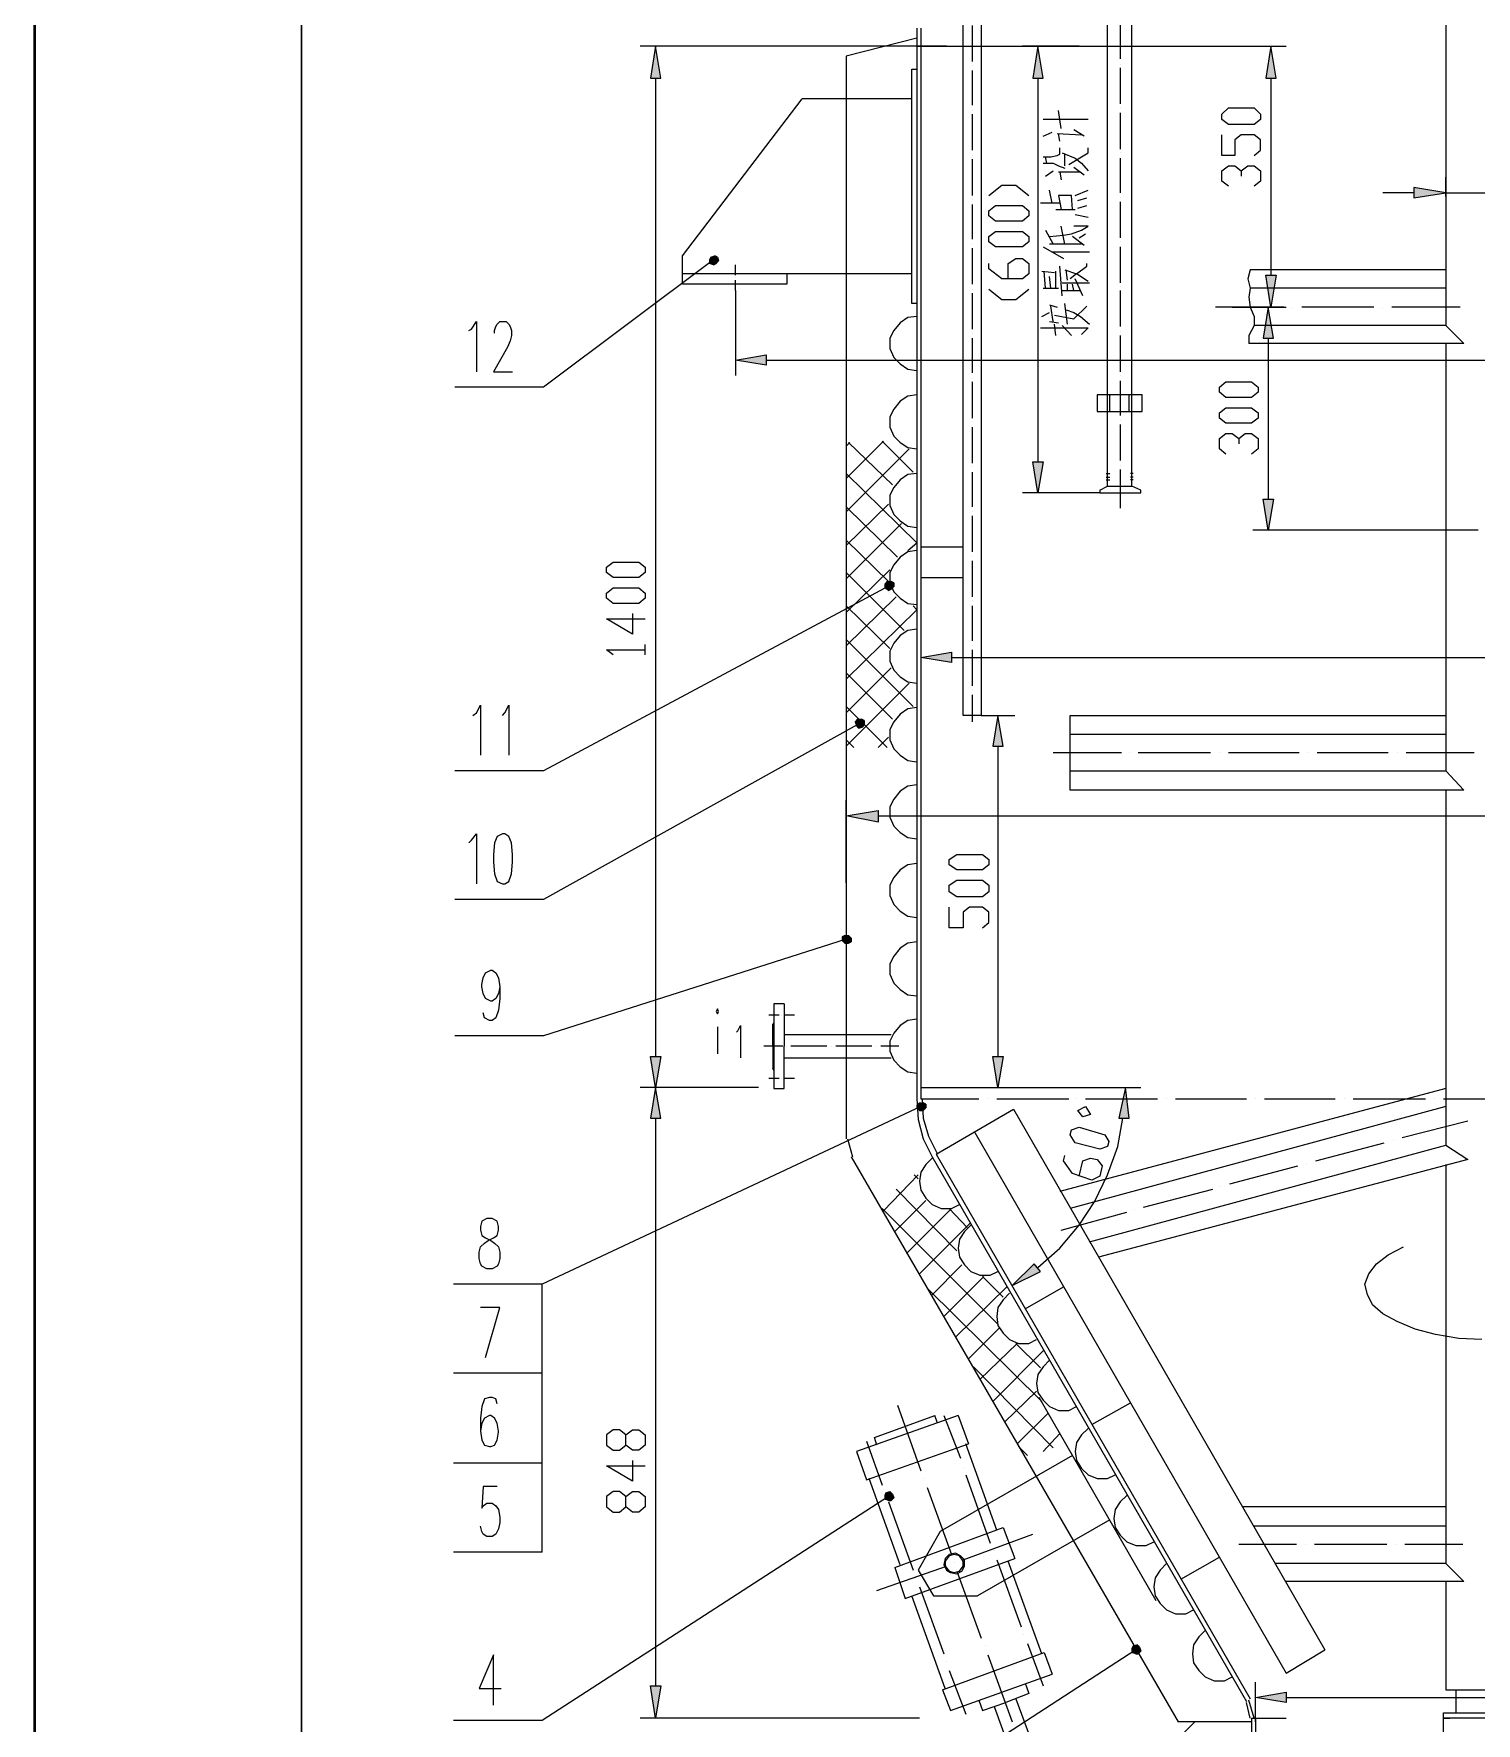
# Model space of a CAD drawing. Header units: inches. Extents: x -244 to 17, y 0 to 370.
# Drawn here: x -243.9 to -172.7, y 220.7 to 304.1 of the extents above; entities that cross this region are included whole.
import ezdxf

# ---------------------------------------------------------------- set-up
doc = ezdxf.new("R2010")
doc.units = ezdxf.units.IN
doc.header["$MEASUREMENT"] = 0
doc.layers.add('图层 1', color=7, linetype='Continuous')

# ---------------------------------------------------------------- blocks, each defined once
blk = doc.blocks.new('block 2')
at = {"layer": '图层 1', "true_color": 0xffffff}
h = blk.add_hatch(color=7, dxfattribs=at)
h.dxf.hatch_style = 2
h.paths.add_polyline_path([(242.697, 234.125), (242.697, 233.617), (241.11, 233.871)])
h = blk.add_hatch(color=7, dxfattribs=at)
h.dxf.hatch_style = 2
h.paths.add_polyline_path([(270.701, 234.125), (270.701, 233.617), (272.225, 233.871)])
h = blk.add_hatch(color=7, dxfattribs=at)
h.dxf.hatch_style = 2
h.paths.add_polyline_path([(273.749, 234.125), (273.749, 233.617), (272.225, 233.871)])
h = blk.add_hatch(color=7, dxfattribs=at)
h.dxf.hatch_style = 2
h.paths.add_polyline_path([(322.009, 234.125), (322.009, 233.617), (323.596, 233.871)])
h = blk.add_hatch(color=7, dxfattribs=at)
h.dxf.hatch_style = 2
h.paths.add_polyline_path([(313.055, 231.013), (312.801, 231.013), (312.865, 230.886)])
h.paths.add_polyline_path([(312.865, 231.204), (313.055, 231.013), (312.801, 231.013)])
h.paths.add_polyline_path([(313.055, 231.204), (312.865, 231.204), (313.055, 231.013)])
h = blk.add_hatch(color=7, dxfattribs=at)
h.dxf.hatch_style = 2
h.paths.add_polyline_path([(312.992, 230.759), (313.055, 231.013), (313.182, 230.823)])
h.paths.add_polyline_path([(312.865, 230.886), (312.992, 230.759), (313.055, 231.013)])
h = blk.add_hatch(color=7, dxfattribs=at)
h.dxf.hatch_style = 2
h.paths.add_polyline_path([(313.055, 231.013), (313.182, 231.14), (313.055, 231.204)])
h.paths.add_polyline_path([(313.246, 230.95), (313.055, 231.013), (313.182, 231.14)])
h.paths.add_polyline_path([(313.182, 230.823), (313.246, 230.95), (313.055, 231.013)])
h = blk.add_hatch(color=7, dxfattribs=at)
h.dxf.hatch_style = 2
h.paths.add_polyline_path([(308.356, 228.41), (307.848, 228.41), (308.102, 229.934)])
h = blk.add_hatch(color=7, dxfattribs=at)
h.dxf.hatch_style = 2
h.paths.add_polyline_path([(279.527, 224.473), (279.337, 224.536), (279.337, 224.346)])
h.paths.add_polyline_path([(279.464, 224.663), (279.527, 224.473), (279.337, 224.536)])
h.paths.add_polyline_path([(279.654, 224.663), (279.464, 224.663), (279.527, 224.473)])
h = blk.add_hatch(color=7, dxfattribs=at)
h.dxf.hatch_style = 2
h.paths.add_polyline_path([(279.4, 224.219), (279.527, 224.473), (279.591, 224.219)])
h.paths.add_polyline_path([(279.337, 224.346), (279.4, 224.219), (279.527, 224.473)])
h = blk.add_hatch(color=7, dxfattribs=at)
h.dxf.hatch_style = 2
h.paths.add_polyline_path([(279.527, 224.473), (279.718, 224.536), (279.654, 224.663)])
h.paths.add_polyline_path([(279.718, 224.346), (279.527, 224.473), (279.718, 224.536)])
h.paths.add_polyline_path([(279.591, 224.219), (279.718, 224.346), (279.527, 224.473)])
h = blk.add_hatch(color=7, dxfattribs=at)
h.dxf.hatch_style = 2
h.paths.add_polyline_path([(285.877, 222.885), (285.306, 222.885), (285.623, 224.473)])
h = blk.add_hatch(color=7, dxfattribs=at)
h.dxf.hatch_style = 2
h.paths.add_polyline_path([(290.195, 223.774), (289.941, 223.838), (290.005, 223.647)])
h.paths.add_polyline_path([(290.068, 223.965), (290.195, 223.774), (289.941, 223.838)])
h.paths.add_polyline_path([(290.259, 224.028), (290.068, 223.965), (290.195, 223.774)])
h = blk.add_hatch(color=7, dxfattribs=at)
h.dxf.hatch_style = 2
h.paths.add_polyline_path([(290.132, 223.584), (290.195, 223.774), (290.322, 223.584)])
h.paths.add_polyline_path([(290.005, 223.647), (290.132, 223.584), (290.195, 223.774)])
h = blk.add_hatch(color=7, dxfattribs=at)
h.dxf.hatch_style = 2
h.paths.add_polyline_path([(290.195, 223.774), (290.386, 223.901), (290.259, 224.028)])
h.paths.add_polyline_path([(290.386, 223.711), (290.195, 223.774), (290.386, 223.901)])
h.paths.add_polyline_path([(290.322, 223.584), (290.386, 223.711), (290.195, 223.774)])
h = blk.add_hatch(color=7, dxfattribs=at)
h.dxf.hatch_style = 2
h.paths.add_polyline_path([(252.032, 222.377), (251.841, 222.377), (251.841, 222.25)])
h.paths.add_polyline_path([(251.905, 222.568), (252.032, 222.377), (251.841, 222.377)])
h.paths.add_polyline_path([(252.095, 222.568), (251.905, 222.568), (252.032, 222.377)])
h = blk.add_hatch(color=7, dxfattribs=at)
h.dxf.hatch_style = 2
h.paths.add_polyline_path([(252.032, 222.377), (252.222, 222.504), (252.095, 222.568)])
h.paths.add_polyline_path([(252.286, 222.314), (252.032, 222.377), (252.222, 222.504)])
h.paths.add_polyline_path([(252.159, 222.187), (252.286, 222.314), (252.032, 222.377)])
h = blk.add_hatch(color=7, dxfattribs=at)
h.dxf.hatch_style = 2
h.paths.add_polyline_path([(296.99, 222.314), (296.736, 222.377), (296.799, 222.25)])
h.paths.add_polyline_path([(296.863, 222.568), (296.99, 222.314), (296.736, 222.377)])
h.paths.add_polyline_path([(297.053, 222.568), (296.863, 222.568), (296.99, 222.314)])
h = blk.add_hatch(color=7, dxfattribs=at)
h.dxf.hatch_style = 2
h.paths.add_polyline_path([(296.99, 222.314), (297.18, 222.441), (297.053, 222.568)])
h.paths.add_polyline_path([(297.18, 222.25), (296.99, 222.314), (297.18, 222.441)])
h.paths.add_polyline_path([(297.117, 222.123), (297.18, 222.25), (296.99, 222.314)])
h = blk.add_hatch(color=7, dxfattribs=at)
h.dxf.hatch_style = 2
h.paths.add_polyline_path([(251.968, 222.123), (252.032, 222.377), (252.159, 222.187)])
h.paths.add_polyline_path([(251.841, 222.25), (251.968, 222.123), (252.032, 222.377)])
h = blk.add_hatch(color=7, dxfattribs=at)
h.dxf.hatch_style = 2
h.paths.add_polyline_path([(296.926, 222.123), (296.99, 222.314), (297.117, 222.123)])
h.paths.add_polyline_path([(296.799, 222.25), (296.926, 222.123), (296.99, 222.314)])
h = blk.add_hatch(color=7, dxfattribs=at)
h.dxf.hatch_style = 2
h.paths.add_polyline_path([(271.272, 220.79), (271.082, 220.853), (271.082, 220.663)])
h.paths.add_polyline_path([(271.209, 220.98), (271.272, 220.79), (271.082, 220.853)])
h.paths.add_polyline_path([(271.336, 220.98), (271.209, 220.98), (271.272, 220.79)])
h = blk.add_hatch(color=7, dxfattribs=at)
h.dxf.hatch_style = 2
h.paths.add_polyline_path([(271.272, 220.79), (271.463, 220.853), (271.336, 220.98)])
h.paths.add_polyline_path([(271.463, 220.663), (271.272, 220.79), (271.463, 220.853)])
h.paths.add_polyline_path([(271.399, 220.536), (271.463, 220.663), (271.272, 220.79)])
h = blk.add_hatch(color=7, dxfattribs=at)
h.dxf.hatch_style = 2
h.paths.add_polyline_path([(271.209, 220.536), (271.272, 220.79), (271.399, 220.536)])
h.paths.add_polyline_path([(271.082, 220.663), (271.209, 220.536), (271.272, 220.79)])
h = blk.add_hatch(color=7, dxfattribs=at)
h.dxf.hatch_style = 2
h.paths.add_polyline_path([(293.688, 219.266), (293.18, 219.266), (293.434, 220.79)])
h = blk.add_hatch(color=7, dxfattribs=at)
h.dxf.hatch_style = 2
h.paths.add_polyline_path([(273.749, 217.234), (273.749, 216.726), (272.225, 216.98)])
h = blk.add_hatch(color=7, dxfattribs=at)
h.dxf.hatch_style = 2
h.paths.add_polyline_path([(289.052, 217.234), (289.052, 216.726), (290.576, 216.98)])
h = blk.add_hatch(color=7, dxfattribs=at)
h.dxf.hatch_style = 2
h.paths.add_polyline_path([(263.144, 214.884), (263.525, 215.202), (262.446, 216.281)])
h = blk.add_hatch(color=7, dxfattribs=at)
h.dxf.hatch_style = 2
h.paths.add_polyline_path([(303.086, 215.265), (303.086, 214.757), (301.562, 215.011)])
h = blk.add_hatch(color=7, dxfattribs=at)
h.dxf.hatch_style = 2
h.paths.add_polyline_path([(322.009, 215.265), (322.009, 214.757), (323.596, 215.011)])
h = blk.add_hatch(color=7, dxfattribs=at)
h.dxf.hatch_style = 2
h.paths.add_polyline_path([(270.701, 211.011), (270.701, 210.503), (272.225, 210.693)])
h = blk.add_hatch(color=7, dxfattribs=at)
h.dxf.hatch_style = 2
h.paths.add_polyline_path([(244.475, 210.185), (244.285, 210.185), (244.285, 210.058)])
h.paths.add_polyline_path([(244.348, 210.376), (244.475, 210.185), (244.285, 210.185)])
h.paths.add_polyline_path([(244.539, 210.376), (244.348, 210.376), (244.475, 210.185)])
h = blk.add_hatch(color=7, dxfattribs=at)
h.dxf.hatch_style = 2
h.paths.add_polyline_path([(244.412, 209.931), (244.475, 210.185), (244.602, 209.995)])
h.paths.add_polyline_path([(244.285, 210.058), (244.412, 209.931), (244.475, 210.185)])
h = blk.add_hatch(color=7, dxfattribs=at)
h.dxf.hatch_style = 2
h.paths.add_polyline_path([(244.475, 210.185), (244.666, 210.312), (244.539, 210.376)])
h.paths.add_polyline_path([(244.729, 210.122), (244.475, 210.185), (244.666, 210.312)])
h.paths.add_polyline_path([(244.602, 209.995), (244.729, 210.122), (244.475, 210.185)])
h = blk.add_hatch(color=7, dxfattribs=at)
h.dxf.hatch_style = 2
h.paths.add_polyline_path([(242.38, 202.756), (241.872, 202.756), (242.126, 204.28)])
h = blk.add_hatch(color=7, dxfattribs=at)
h.dxf.hatch_style = 2
h.paths.add_polyline_path([(301.244, 203.899), (301.244, 203.391), (299.72, 203.645)])
h = blk.add_hatch(color=7, dxfattribs=at)
h.dxf.hatch_style = 2
h.paths.add_polyline_path([(309.182, 203.899), (309.182, 203.391), (310.706, 203.645)])
h = blk.add_hatch(color=7, dxfattribs=at)
h.dxf.hatch_style = 2
h.paths.add_polyline_path([(312.293, 203.772), (312.293, 203.264), (310.706, 203.518)])
h = blk.add_hatch(color=7, dxfattribs=at)
h.dxf.hatch_style = 2
h.paths.add_polyline_path([(322.009, 203.772), (322.009, 203.264), (323.596, 203.518)])
h = blk.add_hatch(color=7, dxfattribs=at)
h.dxf.hatch_style = 2
h.paths.add_polyline_path([(316.611, 196.469), (316.103, 196.469), (316.357, 194.882)])
at = {"layer": '图层 1', "lineweight": 0}
for points in [[(20.383, 3.175), (390.017, 3.175), (390.017, 264.541), (20.383, 264.541)], [(242.697, 234.125), (242.697, 233.617), (241.11, 233.871), (242.697, 234.125)], [(270.701, 234.125), (270.701, 233.617), (272.225, 233.871), (270.701, 234.125)], [(273.749, 234.125), (273.749, 233.617), (272.225, 233.871), (273.749, 234.125)], [(322.009, 234.125), (322.009, 233.617), (323.596, 233.871), (322.009, 234.125)], [(312.865, 231.204), (313.055, 231.013), (312.801, 231.013), (312.865, 231.204)], [(313.055, 231.013), (312.801, 231.013), (312.865, 230.886), (313.055, 231.013)], [(313.055, 231.204), (312.865, 231.204), (313.055, 231.013), (313.055, 231.204)], [(312.865, 230.886), (312.992, 230.759), (313.055, 231.013), (312.865, 230.886)], [(312.992, 230.759), (313.055, 231.013), (313.182, 230.823), (312.992, 230.759)], [(313.055, 231.013), (313.182, 231.14), (313.055, 231.204), (313.055, 231.013)], [(313.246, 230.95), (313.055, 231.013), (313.182, 231.14), (313.246, 230.95)], [(313.182, 230.823), (313.246, 230.95), (313.055, 231.013), (313.182, 230.823)], [(308.356, 228.41), (307.848, 228.41), (308.102, 229.934), (308.356, 228.41)], [(279.464, 224.663), (279.527, 224.473), (279.337, 224.536), (279.464, 224.663)], [(279.527, 224.473), (279.337, 224.536), (279.337, 224.346), (279.527, 224.473)], [(279.337, 224.346), (279.4, 224.219), (279.527, 224.473), (279.337, 224.346)], [(279.4, 224.219), (279.527, 224.473), (279.591, 224.219), (279.4, 224.219)], [(279.654, 224.663), (279.464, 224.663), (279.527, 224.473), (279.654, 224.663)], [(279.527, 224.473), (279.718, 224.536), (279.654, 224.663), (279.527, 224.473)], [(279.718, 224.346), (279.527, 224.473), (279.718, 224.536), (279.718, 224.346)], [(279.591, 224.219), (279.718, 224.346), (279.527, 224.473), (279.591, 224.219)], [(285.877, 222.885), (285.306, 222.885), (285.623, 224.473), (285.877, 222.885)], [(290.068, 223.965), (290.195, 223.774), (289.941, 223.838), (290.068, 223.965)], [(290.195, 223.774), (289.941, 223.838), (290.005, 223.647), (290.195, 223.774)], [(290.005, 223.647), (290.132, 223.584), (290.195, 223.774), (290.005, 223.647)], [(290.259, 224.028), (290.068, 223.965), (290.195, 223.774), (290.259, 224.028)], [(290.132, 223.584), (290.195, 223.774), (290.322, 223.584), (290.132, 223.584)], [(290.195, 223.774), (290.386, 223.901), (290.259, 224.028), (290.195, 223.774)], [(290.386, 223.711), (290.195, 223.774), (290.386, 223.901), (290.386, 223.711)], [(290.322, 223.584), (290.386, 223.711), (290.195, 223.774), (290.322, 223.584)], [(251.905, 222.568), (252.032, 222.377), (251.841, 222.377), (251.905, 222.568)], [(252.095, 222.568), (251.905, 222.568), (252.032, 222.377), (252.095, 222.568)], [(252.032, 222.377), (252.222, 222.504), (252.095, 222.568), (252.032, 222.377)], [(296.863, 222.568), (296.99, 222.314), (296.736, 222.377), (296.863, 222.568)], [(297.053, 222.568), (296.863, 222.568), (296.99, 222.314), (297.053, 222.568)], [(296.99, 222.314), (297.18, 222.441), (297.053, 222.568), (296.99, 222.314)], [(252.032, 222.377), (251.841, 222.377), (251.841, 222.25), (252.032, 222.377)], [(251.841, 222.25), (251.968, 222.123), (252.032, 222.377), (251.841, 222.25)], [(251.968, 222.123), (252.032, 222.377), (252.159, 222.187), (251.968, 222.123)], [(252.286, 222.314), (252.032, 222.377), (252.222, 222.504), (252.286, 222.314)], [(252.159, 222.187), (252.286, 222.314), (252.032, 222.377), (252.159, 222.187)], [(296.99, 222.314), (296.736, 222.377), (296.799, 222.25), (296.99, 222.314)], [(296.799, 222.25), (296.926, 222.123), (296.99, 222.314), (296.799, 222.25)], [(296.926, 222.123), (296.99, 222.314), (297.117, 222.123), (296.926, 222.123)], [(297.18, 222.25), (296.99, 222.314), (297.18, 222.441), (297.18, 222.25)], [(297.117, 222.123), (297.18, 222.25), (296.99, 222.314), (297.117, 222.123)], [(271.209, 220.98), (271.272, 220.79), (271.082, 220.853), (271.209, 220.98)], [(271.336, 220.98), (271.209, 220.98), (271.272, 220.79), (271.336, 220.98)], [(271.272, 220.79), (271.463, 220.853), (271.336, 220.98), (271.272, 220.79)], [(271.272, 220.79), (271.082, 220.853), (271.082, 220.663), (271.272, 220.79)], [(271.082, 220.663), (271.209, 220.536), (271.272, 220.79), (271.082, 220.663)], [(271.209, 220.536), (271.272, 220.79), (271.399, 220.536), (271.209, 220.536)], [(271.463, 220.663), (271.272, 220.79), (271.463, 220.853), (271.463, 220.663)], [(271.399, 220.536), (271.463, 220.663), (271.272, 220.79), (271.399, 220.536)], [(293.688, 219.266), (293.18, 219.266), (293.434, 220.79), (293.688, 219.266)], [(273.749, 217.234), (273.749, 216.726), (272.225, 216.98), (273.749, 217.234)], [(289.052, 217.234), (289.052, 216.726), (290.576, 216.98), (289.052, 217.234)], [(263.144, 214.884), (263.525, 215.202), (262.446, 216.281), (263.144, 214.884)], [(303.086, 215.265), (303.086, 214.757), (301.562, 215.011), (303.086, 215.265)], [(322.009, 215.265), (322.009, 214.757), (323.596, 215.011), (322.009, 215.265)], [(270.701, 211.011), (270.701, 210.503), (272.225, 210.693), (270.701, 211.011)], [(244.348, 210.376), (244.475, 210.185), (244.285, 210.185), (244.348, 210.376)], [(244.475, 210.185), (244.285, 210.185), (244.285, 210.058), (244.475, 210.185)], [(244.285, 210.058), (244.412, 209.931), (244.475, 210.185), (244.285, 210.058)], [(244.539, 210.376), (244.348, 210.376), (244.475, 210.185), (244.539, 210.376)], [(244.412, 209.931), (244.475, 210.185), (244.602, 209.995), (244.412, 209.931)], [(244.475, 210.185), (244.666, 210.312), (244.539, 210.376), (244.475, 210.185)], [(244.729, 210.122), (244.475, 210.185), (244.666, 210.312), (244.729, 210.122)], [(244.602, 209.995), (244.729, 210.122), (244.475, 210.185), (244.602, 209.995)], [(242.38, 202.756), (241.872, 202.756), (242.126, 204.28), (242.38, 202.756)], [(301.244, 203.899), (301.244, 203.391), (299.72, 203.645), (301.244, 203.899)], [(309.182, 203.899), (309.182, 203.391), (310.706, 203.645), (309.182, 203.899)], [(312.293, 203.772), (312.293, 203.264), (310.706, 203.518), (312.293, 203.772)], [(322.009, 203.772), (322.009, 203.264), (323.596, 203.518), (322.009, 203.772)], [(316.611, 196.469), (316.103, 196.469), (316.357, 194.882), (316.611, 196.469)]]:
    blk.add_lwpolyline(points, dxfattribs=at)
at = {"layer": '图层 1', "color": 7, "lineweight": 13, "true_color": 0xffffff}
for points in [[(20.383, 264.478), (20.383, 3.175), (389.954, 3.175), (389.954, 264.478), (20.383, 264.478)], [(252.032, 222.377), (240.983, 239.459)], [(271.272, 220.79), (262.509, 239.459)], [(279.527, 224.473), (274.765, 239.395)], [(290.195, 223.774), (281.496, 239.395)], [(296.99, 222.314), (287.846, 239.395)], [(313.055, 231.013), (306.769, 239.395)], [(241.11, 220.853), (241.11, 234.633)], [(272.225, 229.045), (272.225, 234.633)], [(272.225, 228.791), (272.225, 234.633)], [(323.596, 219.52), (323.596, 234.633)], [(242.697, 234.125), (242.697, 233.617), (241.11, 233.871), (242.697, 234.125)], [(270.701, 233.871), (242.697, 233.871)], [(270.701, 234.125), (270.701, 233.617), (272.225, 233.871), (270.701, 234.125)], [(273.749, 234.125), (273.749, 233.617), (272.225, 233.871), (273.749, 234.125)], [(322.009, 233.871), (273.749, 233.871)], [(322.009, 234.125), (322.009, 233.617), (323.596, 233.871), (322.009, 234.125)], [(244.475, 210.185), (230.95, 231.013)], [(275.971, 230.886), (275.844, 230.823), (275.971, 230.759), (276.098, 230.823), (275.971, 230.886)], [(275.209, 230.823), (273.876, 230.823)], [(274.955, 229.87), (275.019, 229.807), (275.273, 229.68), (273.685, 229.68)], [(311.531, 229.934), (307.34, 229.934)], [(308.356, 228.41), (307.848, 228.41), (308.102, 229.934), (308.356, 228.41)], [(308.102, 228.41), (308.102, 158.814)], [(282.321, 224.473), (286.385, 224.473)], [(285.877, 222.885), (285.306, 222.885), (285.623, 224.473), (285.877, 222.885)], [(285.623, 222.885), (285.623, 163.64)], [(295.974, 220.79), (292.672, 220.79)], [(293.688, 219.266), (293.18, 219.266), (293.434, 220.79), (293.688, 219.266)], [(293.434, 219.266), (293.434, 167.323)], [(272.225, 217.805), (272.225, 216.154)], [(290.576, 217.805), (290.576, 216.154)], [(273.749, 217.234), (273.749, 216.726), (272.225, 216.98), (273.749, 217.234)], [(289.052, 216.98), (273.749, 216.98)], [(289.052, 217.234), (289.052, 216.726), (290.576, 216.98), (289.052, 217.234)], [(263.144, 214.884), (263.525, 215.202), (262.446, 216.281), (263.144, 214.884)], [(272.225, 215.265), (272.225, 209.931)], [(301.562, 211.963), (301.562, 215.773)], [(303.086, 215.265), (303.086, 214.757), (301.562, 215.011), (303.086, 215.265)], [(322.009, 215.265), (322.009, 214.757), (323.596, 215.011), (322.009, 215.265)], [(323.596, 212.979), (323.596, 215.773)], [(263.335, 215.011), (264.287, 213.932), (265.43, 212.979), (266.573, 212.217), (267.907, 211.582), (269.304, 211.074), (270.701, 210.82)], [(322.009, 215.011), (303.086, 215.011)], [(323.596, 212.979), (323.596, 202.756)], [(270.701, 211.011), (270.701, 210.503), (272.225, 210.693), (270.701, 211.011)], [(310.706, 205.423), (310.706, 202.883)], [(240.919, 204.28), (242.888, 204.28)], [(242.38, 202.756), (241.872, 202.756), (242.126, 204.28), (242.38, 202.756)], [(299.72, 193.294), (299.72, 204.407)], [(310.706, 204.534), (310.706, 202.756)], [(301.244, 203.899), (301.244, 203.391), (299.72, 203.645), (301.244, 203.899)], [(309.182, 203.645), (301.244, 203.645)], [(309.182, 203.899), (309.182, 203.391), (310.706, 203.645), (309.182, 203.899)], [(312.293, 203.772), (312.293, 203.264), (310.706, 203.518), (312.293, 203.772)], [(322.009, 203.518), (312.293, 203.518)], [(322.009, 203.772), (322.009, 203.264), (323.596, 203.518), (322.009, 203.772)], [(242.126, 202.756), (242.126, 183.833)], [(259.779, 193.104), (259.842, 194.247), (260.033, 195.39), (260.287, 196.406), (260.668, 197.295), (261.049, 197.993), (261.493, 198.501), (262.001, 198.755), (262.509, 198.882), (263.017, 198.692), (263.525, 198.311), (263.97, 197.739), (264.351, 196.977)], [(316.357, 196.469), (316.357, 197.993)], [(316.611, 196.469), (316.103, 196.469), (316.357, 194.882), (316.611, 196.469)], [(316.167, 194.882), (317.119, 194.882)], [(316.357, 194.882), (316.357, 191.643)]]:
    blk.add_lwpolyline(points, dxfattribs=at)
at = {"layer": '图层 1', "color": 7, "lineweight": 30, "true_color": 0xffffff}
blk.add_lwpolyline([(24.765, 251.333), (24.765, 7.556), (385.572, 7.556), (385.572, 251.333), (24.765, 251.333)], dxfattribs=at)
at = {"layer": '图层 1', "color": 7, "lineweight": 20, "true_color": 0xffffff}
for points in [[(240.983, 239.459), (240.983, 243.84)], [(249.301, 239.459), (262.509, 239.459), (262.509, 243.84)], [(249.301, 239.459), (249.301, 243.84)], [(253.683, 239.459), (253.683, 243.84)], [(258.128, 239.459), (258.128, 243.84)], [(274.765, 239.395), (274.765, 243.777)], [(281.496, 239.395), (281.496, 243.777)], [(287.846, 239.395), (287.846, 243.777)], [(306.769, 239.395), (306.769, 243.777)], [(241.745, 241.872), (244.221, 241.872), (242.57, 242.57), (242.57, 241.491)], [(265.748, 242.189), (265.621, 242.443), (265.367, 242.507), (265.176, 242.507), (264.922, 242.443), (264.795, 242.253), (264.668, 241.999), (264.541, 241.808), (264.351, 241.618), (264.097, 241.554), (263.779, 241.554), (263.525, 241.618), (263.398, 241.681), (263.271, 241.935), (263.271, 242.189), (263.398, 242.443), (263.525, 242.507), (263.779, 242.57), (264.097, 242.57), (264.351, 242.507), (264.541, 242.316), (264.668, 242.126), (264.795, 241.872), (264.922, 241.681), (265.176, 241.618), (265.367, 241.618), (265.621, 241.681), (265.748, 241.935), (265.748, 242.189)], [(284.29, 243.078), (284.417, 242.951), (284.734, 242.697), (282.258, 242.697)], [(290.576, 242.888), (290.703, 242.697), (291.084, 242.507), (288.608, 242.507)], [(309.563, 243.078), (309.626, 242.951), (310.007, 242.697), (307.531, 242.697)], [(252.54, 241.681), (252.54, 242.38), (251.46, 242.443), (251.587, 242.38), (251.714, 242.189), (251.714, 241.935), (251.587, 241.745), (251.397, 241.618), (251.016, 241.554), (250.762, 241.554), (250.444, 241.618), (250.19, 241.745), (250.063, 241.935), (250.063, 242.189), (250.19, 242.38), (250.317, 242.443), (250.571, 242.507)], [(256.604, 241.681), (256.858, 241.745), (256.921, 241.935), (256.921, 242.062), (256.858, 242.316), (256.477, 242.443), (255.905, 242.507), (255.27, 242.507), (254.826, 242.443), (254.572, 242.316), (254.508, 242.062), (254.508, 241.999), (254.572, 241.808), (254.826, 241.681), (255.207, 241.618), (255.27, 241.618), (255.651, 241.681), (255.905, 241.808), (256.032, 241.999), (256.032, 242.062), (255.905, 242.316), (255.651, 242.443), (255.27, 242.507)], [(258.89, 242.253), (261.366, 241.554), (261.366, 242.507)], [(277.178, 241.554), (276.86, 241.618), (276.606, 241.745), (276.479, 241.935), (276.479, 241.999), (276.606, 242.253), (276.86, 242.38), (277.178, 242.443), (277.305, 242.443), (277.622, 242.38), (277.876, 242.253), (278.003, 241.999), (278.003, 241.935), (277.876, 241.745), (277.622, 241.618), (277.178, 241.554), (276.606, 241.554), (276.035, 241.618), (275.654, 241.745), (275.527, 241.935), (275.527, 242.062), (275.654, 242.316), (275.908, 242.38)], [(284.734, 241.427), (284.607, 241.681), (284.29, 241.808), (283.718, 241.872), (283.337, 241.872), (282.766, 241.808), (282.385, 241.681), (282.258, 241.427), (282.258, 241.3), (282.385, 241.11), (282.766, 240.983), (283.337, 240.919), (283.718, 240.919), (284.29, 240.983), (284.607, 241.11), (284.734, 241.3), (284.734, 241.427)], [(309.436, 241.808), (309.563, 241.808), (309.753, 241.745), (309.88, 241.681), (310.007, 241.554), (310.007, 241.237), (309.88, 241.11), (309.753, 241.046), (309.563, 240.983), (309.309, 240.983), (309.055, 241.046), (308.737, 241.173), (307.531, 241.872), (307.531, 240.919)], [(290.576, 241.427), (290.703, 241.3), (291.084, 241.11), (288.608, 241.11)], [(252.032, 235.331), (252.286, 235.014), (252.286, 234.696), (252.032, 234.379), (251.524, 234.379), (251.27, 234.696), (251.27, 235.014), (251.524, 235.331), (252.032, 235.331), (252.286, 235.649), (252.286, 235.966), (252.032, 236.284), (251.524, 236.284), (251.27, 235.966), (251.27, 235.649), (251.524, 235.331)], [(253.81, 235.014), (252.794, 235.014), (253.556, 236.284), (253.556, 234.379)], [(255.08, 235.331), (255.334, 235.014), (255.334, 234.696), (255.08, 234.379), (254.572, 234.379), (254.318, 234.696), (254.318, 235.014), (254.572, 235.331), (255.08, 235.331), (255.334, 235.649), (255.334, 235.966), (255.08, 236.284), (254.572, 236.284), (254.318, 235.966), (254.318, 235.649), (254.572, 235.331)], [(293.561, 235.966), (293.815, 236.284), (293.815, 234.379)], [(295.593, 235.014), (294.577, 235.014), (295.339, 236.284), (295.339, 234.379)], [(296.355, 234.379), (296.101, 234.696), (296.101, 235.966), (296.355, 236.284), (296.609, 236.284), (296.863, 235.966), (296.863, 234.696), (296.609, 234.379), (296.355, 234.379)], [(297.625, 234.379), (297.371, 234.696), (297.371, 235.966), (297.625, 236.284), (297.879, 236.284), (298.133, 235.966), (298.133, 234.696), (297.879, 234.379), (297.625, 234.379)], [(293.561, 234.379), (294.069, 234.379)], [(312.865, 231.204), (313.055, 231.013), (312.801, 231.013), (312.865, 231.204)], [(313.055, 231.013), (312.801, 231.013), (312.865, 230.886), (313.055, 231.013)], [(313.055, 231.204), (312.865, 231.204), (313.055, 231.013), (313.055, 231.204)], [(312.865, 230.886), (312.992, 230.759), (313.055, 231.013), (312.865, 230.886)], [(312.992, 230.759), (313.055, 231.013), (313.182, 230.823), (312.992, 230.759)], [(313.055, 231.013), (313.182, 231.14), (313.055, 231.204), (313.055, 231.013)], [(313.246, 230.95), (313.055, 231.013), (313.182, 231.14), (313.246, 230.95)], [(313.182, 230.823), (313.246, 230.95), (313.055, 231.013), (313.182, 230.823)], [(279.464, 224.663), (279.527, 224.473), (279.337, 224.536), (279.464, 224.663)], [(279.527, 224.473), (279.337, 224.536), (279.337, 224.346), (279.527, 224.473)], [(279.337, 224.346), (279.4, 224.219), (279.527, 224.473), (279.337, 224.346)], [(279.4, 224.219), (279.527, 224.473), (279.591, 224.219), (279.4, 224.219)], [(279.654, 224.663), (279.464, 224.663), (279.527, 224.473), (279.654, 224.663)], [(279.527, 224.473), (279.718, 224.536), (279.654, 224.663), (279.527, 224.473)], [(279.718, 224.346), (279.527, 224.473), (279.718, 224.536), (279.718, 224.346)], [(279.591, 224.219), (279.718, 224.346), (279.527, 224.473), (279.591, 224.219)], [(290.068, 223.965), (290.195, 223.774), (289.941, 223.838), (290.068, 223.965)], [(290.195, 223.774), (289.941, 223.838), (290.005, 223.647), (290.195, 223.774)], [(290.005, 223.647), (290.132, 223.584), (290.195, 223.774), (290.005, 223.647)], [(290.259, 224.028), (290.068, 223.965), (290.195, 223.774), (290.259, 224.028)], [(290.132, 223.584), (290.195, 223.774), (290.322, 223.584), (290.132, 223.584)], [(290.195, 223.774), (290.386, 223.901), (290.259, 224.028), (290.195, 223.774)], [(290.386, 223.711), (290.195, 223.774), (290.386, 223.901), (290.386, 223.711)], [(290.322, 223.584), (290.386, 223.711), (290.195, 223.774), (290.322, 223.584)], [(251.905, 222.568), (252.032, 222.377), (251.841, 222.377), (251.905, 222.568)], [(252.095, 222.568), (251.905, 222.568), (252.032, 222.377), (252.095, 222.568)], [(252.032, 222.377), (252.222, 222.504), (252.095, 222.568), (252.032, 222.377)], [(296.863, 222.568), (296.99, 222.314), (296.736, 222.377), (296.863, 222.568)], [(297.053, 222.568), (296.863, 222.568), (296.99, 222.314), (297.053, 222.568)], [(296.99, 222.314), (297.18, 222.441), (297.053, 222.568), (296.99, 222.314)], [(252.032, 222.377), (251.841, 222.377), (251.841, 222.25), (252.032, 222.377)], [(251.841, 222.25), (251.968, 222.123), (252.032, 222.377), (251.841, 222.25)], [(251.968, 222.123), (252.032, 222.377), (252.159, 222.187), (251.968, 222.123)], [(252.286, 222.314), (252.032, 222.377), (252.222, 222.504), (252.286, 222.314)], [(252.159, 222.187), (252.286, 222.314), (252.032, 222.377), (252.159, 222.187)], [(296.99, 222.314), (296.736, 222.377), (296.799, 222.25), (296.99, 222.314)], [(296.799, 222.25), (296.926, 222.123), (296.99, 222.314), (296.799, 222.25)], [(296.926, 222.123), (296.99, 222.314), (297.117, 222.123), (296.926, 222.123)], [(297.18, 222.25), (296.99, 222.314), (297.18, 222.441), (297.18, 222.25)], [(297.117, 222.123), (297.18, 222.25), (296.99, 222.314), (297.117, 222.123)], [(271.209, 220.98), (271.272, 220.79), (271.082, 220.853), (271.209, 220.98)], [(271.336, 220.98), (271.209, 220.98), (271.272, 220.79), (271.336, 220.98)], [(271.272, 220.79), (271.463, 220.853), (271.336, 220.98), (271.272, 220.79)], [(271.272, 220.79), (271.082, 220.853), (271.082, 220.663), (271.272, 220.79)], [(271.082, 220.663), (271.209, 220.536), (271.272, 220.79), (271.082, 220.663)], [(271.209, 220.536), (271.272, 220.79), (271.399, 220.536), (271.209, 220.536)], [(271.463, 220.663), (271.272, 220.79), (271.463, 220.853), (271.463, 220.663)], [(271.399, 220.536), (271.463, 220.663), (271.272, 220.79), (271.399, 220.536)], [(280.099, 217.742), (280.353, 217.424), (280.861, 217.424), (281.115, 217.742), (281.115, 218.377), (280.861, 218.694), (280.099, 218.694), (280.099, 219.393), (281.115, 219.393)], [(281.877, 217.424), (281.623, 217.742), (281.623, 219.012), (281.877, 219.393), (282.194, 219.393), (282.448, 219.012), (282.448, 217.742), (282.194, 217.424), (281.877, 217.424)], [(283.21, 217.424), (282.956, 217.742), (282.956, 219.012), (283.21, 219.393), (283.464, 219.393), (283.718, 219.012), (283.718, 217.742), (283.464, 217.424), (283.21, 217.424)], [(311.595, 217.424), (311.087, 216.789), (311.087, 216.091), (311.595, 215.456)], [(312.103, 216.472), (312.865, 216.472), (313.119, 216.091), (313.119, 215.773), (312.865, 215.456), (312.357, 215.456), (312.103, 215.773), (312.103, 216.789), (312.611, 217.424), (312.865, 217.424)], [(313.944, 215.456), (313.69, 215.773), (313.69, 217.107), (313.944, 217.424), (314.198, 217.424), (314.452, 217.107), (314.452, 215.773), (314.198, 215.456), (313.944, 215.456)], [(315.214, 215.456), (314.96, 215.773), (314.96, 217.107), (315.214, 217.424), (315.468, 217.424), (315.722, 217.107), (315.722, 215.773), (315.468, 215.456), (315.214, 215.456)], [(316.23, 217.424), (316.738, 216.789), (316.738, 216.091), (316.23, 215.456)], [(309.69, 214.884), (309.69, 212.535), (309.372, 212.852)], [(310.007, 214.44), (309.944, 213.995)], [(310.007, 214.249), (310.769, 214.376)], [(310.261, 214.821), (310.452, 214.44)], [(310.833, 214.44), (310.706, 214.059)], [(311.658, 214.757), (311.658, 213.995)], [(311.658, 214.63), (312.484, 214.694)], [(311.658, 214.376), (312.23, 214.44)], [(312.484, 214.821), (312.42, 214.186)], [(313.69, 214.757), (313.119, 213.741)], [(313.436, 214.313), (313.436, 212.471)], [(314.516, 214.63), (313.817, 214.249)], [(313.817, 212.852), (313.817, 214.44)], [(314.198, 214.44), (314.262, 213.741)], [(315.849, 213.932), (315.849, 214.884)], [(315.849, 214.313), (316.484, 214.44)], [(317.183, 214.63), (317.437, 214.249)], [(317.818, 214.249), (317.691, 213.995), (317.564, 213.678)], [(317.818, 214.757), (317.818, 214.249)], [(317.818, 214.567), (318.135, 214.63)], [(318.135, 214.757), (318.135, 214.376), (318.199, 214.059), (318.262, 213.932), (318.58, 213.932)], [(319.151, 214.757), (319.342, 214.313)], [(319.977, 212.535), (319.977, 214.757)], [(267.843, 212.979), (268.605, 212.789), (268.732, 212.408), (268.669, 212.09), (268.351, 211.836), (267.843, 211.963), (267.653, 212.344), (267.97, 213.297), (268.605, 213.741), (268.859, 213.678)], [(269.304, 211.582), (269.177, 211.963), (269.494, 213.17), (269.875, 213.424), (270.129, 213.36), (270.256, 212.979), (269.875, 211.709), (269.558, 211.519), (269.304, 211.582)], [(309.309, 214.122), (309.88, 214.186)], [(309.309, 213.36), (309.817, 213.805)], [(309.88, 213.551), (310.896, 213.678)], [(310.579, 213.614), (310.452, 213.233), (310.261, 212.916), (309.88, 212.471)], [(310.325, 214.186), (310.134, 213.233), (310.769, 212.598)], [(311.277, 213.805), (312.738, 213.932)], [(311.531, 213.805), (311.531, 212.916)], [(311.531, 213.551), (311.849, 213.551)], [(311.658, 214.122), (312.484, 214.122)], [(311.912, 213.805), (311.912, 212.471)], [(312.039, 213.551), (312.547, 213.614)], [(312.547, 213.678), (312.357, 213.106), (312.103, 213.424)], [(313.817, 213.678), (314.706, 213.868)], [(314.262, 213.741), (314.325, 213.36), (314.516, 212.852), (314.706, 212.535)], [(315.532, 214.122), (315.532, 213.17)], [(315.532, 213.297), (316.23, 213.36), (316.23, 213.995), (315.532, 213.868)], [(317.373, 213.932), (316.992, 213.868)], [(317.373, 212.916), (317.373, 213.995)], [(318.326, 213.805), (318.072, 213.17), (317.818, 212.852), (317.437, 212.535)], [(317.691, 213.678), (318.262, 213.678)], [(317.754, 213.487), (318.326, 212.535), (318.58, 212.535)], [(318.897, 213.932), (319.278, 213.995)], [(319.278, 214.059), (319.215, 212.852)], [(319.532, 213.868), (320.421, 213.995)], [(270.764, 212.789), (271.082, 213.043), (271.272, 212.662), (270.891, 212.408), (270.764, 212.789)], [(311.277, 212.789), (312.103, 213.17)], [(311.531, 213.233), (311.849, 213.297)], [(311.976, 212.535), (312.357, 213.106), (312.738, 212.598), (312.865, 212.598)], [(313.754, 212.725), (314.198, 213.297)], [(314.135, 212.979), (314.325, 212.662)], [(314.706, 212.535), (314.706, 213.233)], [(315.278, 213.17), (315.151, 212.535)], [(315.595, 213.043), (315.722, 212.598)], [(315.976, 213.043), (316.103, 212.598)], [(316.23, 213.17), (316.484, 212.535)], [(317.627, 213.233), (317.246, 212.725)], [(319.151, 212.725), (319.469, 213.233)], [(244.348, 210.376), (244.475, 210.185), (244.285, 210.185), (244.348, 210.376)], [(244.475, 210.185), (244.285, 210.185), (244.285, 210.058), (244.475, 210.185)], [(244.285, 210.058), (244.412, 209.931), (244.475, 210.185), (244.285, 210.058)], [(244.539, 210.376), (244.348, 210.376), (244.475, 210.185), (244.539, 210.376)], [(244.412, 209.931), (244.475, 210.185), (244.602, 209.995), (244.412, 209.931)], [(244.475, 210.185), (244.666, 210.312), (244.539, 210.376), (244.475, 210.185)], [(244.729, 210.122), (244.475, 210.185), (244.666, 210.312), (244.729, 210.122)], [(244.602, 209.995), (244.729, 210.122), (244.475, 210.185), (244.602, 209.995)], [(303.467, 205.74), (303.721, 206.058), (304.229, 206.058), (304.483, 205.74), (304.483, 205.423), (304.229, 205.105), (303.975, 205.105)], [(305.245, 204.153), (304.991, 204.47), (304.991, 205.74), (305.245, 206.058), (305.499, 206.058), (305.753, 205.74), (305.753, 204.47), (305.499, 204.153), (305.245, 204.153)], [(306.515, 204.153), (306.261, 204.47), (306.261, 205.74), (306.515, 206.058), (306.769, 206.058), (307.023, 205.74), (307.023, 204.47), (306.769, 204.153), (306.515, 204.153)], [(316.675, 205.613), (316.929, 205.931), (317.437, 205.931), (317.691, 205.613), (317.691, 205.296), (317.437, 204.978), (317.183, 204.978)], [(318.199, 204.343), (318.453, 204.026), (318.961, 204.026), (319.215, 204.343), (319.215, 204.978), (318.961, 205.296), (318.199, 205.296), (318.199, 205.931), (319.215, 205.931)], [(319.977, 204.026), (319.723, 204.343), (319.723, 205.613), (319.977, 205.931), (320.231, 205.931), (320.548, 205.613), (320.548, 204.343), (320.231, 204.026), (319.977, 204.026)], [(304.229, 205.105), (304.483, 204.788), (304.483, 204.47), (304.229, 204.153), (303.721, 204.153), (303.467, 204.47)], [(317.437, 204.978), (317.691, 204.661), (317.691, 204.343), (317.437, 204.026), (316.929, 204.026), (316.675, 204.343)]]:
    blk.add_lwpolyline(points, dxfattribs=at)
at = {"layer": '图层 1', "color": 7, "lineweight": 25, "true_color": 0xffffff}
for points in [[(312.357, 227.394), (311.849, 227.394), (311.849, 232.537), (313.246, 232.537), (320.993, 226.632)], [(312.357, 221.234), (312.357, 232.537)], [(272.161, 228.029), (272.161, 227.521)], [(274.257, 228.029), (272.161, 228.029)], [(273.05, 228.029), (273.177, 228.092)], [(274.257, 228.092), (273.177, 228.092)], [(274.257, 228.092), (275.336, 228.092)], [(276.352, 227.521), (276.352, 228.029), (274.257, 228.029)], [(275.4, 228.029), (275.336, 228.092)], [(272.161, 227.521), (274.257, 227.521)], [(273.685, 227.521), (273.685, 222.25)], [(276.352, 227.521), (274.257, 227.521)], [(274.828, 227.521), (274.828, 222.25)], [(320.993, 221.234), (320.993, 226.632)], [(268.796, 224.219), (240.919, 208.09)], [(269.685, 224.409), (268.796, 224.155)], [(323.088, 224.473), (269.685, 224.473)], [(323.977, 220.98), (323.088, 224.473)], [(256.032, 218.948), (254.254, 223.965), (252.857, 223.457), (254.635, 218.44)], [(248.666, 221.806), (252.921, 223.33)], [(254.572, 222.949), (254.953, 223.076)], [(254.953, 223.076), (256.032, 220.091)], [(248.539, 222.06), (247.015, 221.552)], [(248.539, 222.06), (250.508, 216.726)], [(275.59, 220.98), (275.527, 221.425), (275.273, 221.806), (274.892, 222.123), (274.511, 222.314), (274.003, 222.314), (273.558, 222.123), (273.241, 221.806), (272.987, 221.425), (272.923, 220.98)], [(279.4, 220.98), (279.337, 221.425), (279.083, 221.806), (278.702, 222.123), (278.321, 222.314), (277.813, 222.314), (277.368, 222.123), (277.051, 221.806), (276.797, 221.425), (276.733, 220.98)], [(283.274, 220.98), (283.21, 221.425), (282.956, 221.806), (282.575, 222.123), (282.194, 222.314), (281.686, 222.314), (281.242, 222.123), (280.924, 221.806), (280.67, 221.425), (280.607, 220.98)], [(287.147, 220.98), (287.084, 221.425), (286.83, 221.806), (286.449, 222.123), (286.068, 222.314), (285.56, 222.314), (285.115, 222.123), (284.798, 221.806), (284.544, 221.425), (284.48, 220.98)], [(290.957, 220.98), (290.894, 221.425), (290.64, 221.806), (290.259, 222.123), (289.878, 222.314), (289.37, 222.314), (288.925, 222.123), (288.608, 221.806), (288.354, 221.425), (288.29, 220.98)], [(294.831, 220.98), (294.767, 221.425), (294.513, 221.806), (294.132, 222.123), (293.751, 222.314), (293.243, 222.314), (292.799, 222.123), (292.481, 221.806), (292.227, 221.425), (292.164, 220.98)], [(298.704, 220.98), (298.641, 221.425), (298.387, 221.806), (298.006, 222.123), (297.625, 222.314), (297.117, 222.314), (296.672, 222.123), (296.355, 221.806), (296.101, 221.425), (296.037, 220.98)], [(302.514, 220.98), (302.451, 221.425), (302.197, 221.806), (301.816, 222.123), (301.435, 222.314), (300.927, 222.314), (300.482, 222.123), (300.165, 221.806), (299.911, 221.425), (299.847, 220.98)], [(306.388, 220.98), (306.324, 221.425), (306.07, 221.806), (305.689, 222.123), (305.308, 222.314), (304.8, 222.314), (304.356, 222.123), (304.038, 221.806), (303.784, 221.425), (303.721, 220.98)], [(310.261, 220.98), (310.198, 221.425), (309.944, 221.806), (309.563, 222.123), (309.182, 222.314), (308.674, 222.314), (308.229, 222.123), (307.912, 221.806), (307.658, 221.425), (307.594, 220.98)], [(242.57, 219.583), (247.142, 221.234)], [(247.015, 221.552), (248.984, 216.154)], [(254.064, 213.297), (250.317, 219.837), (248.412, 220.917), (247.142, 220.155), (247.142, 217.996)], [(271.653, 220.98), (270.637, 220.917), (269.685, 220.663), (268.796, 220.218)], [(324.485, 220.98), (271.653, 220.98)], [(310.896, 220.98), (310.896, 221.234), (322.453, 221.234), (322.453, 220.98), (310.896, 220.98)], [(323.596, 220.98), (323.596, 212.979)], [(268.796, 220.218), (241.935, 204.724)], [(255.651, 219.964), (256.032, 220.091)], [(268.732, 220.218), (268.415, 220.536), (268.034, 220.79), (267.589, 220.853), (267.145, 220.79), (266.764, 220.536), (266.446, 220.218), (266.256, 219.774), (266.256, 219.266), (266.446, 218.885)], [(271.653, 220.726), (270.701, 220.663), (269.812, 220.409), (268.923, 219.964)], [(324.485, 220.79), (271.653, 220.79)], [(272.225, 220.79), (272.225, 215.265)], [(297.371, 220.79), (297.371, 218.694)], [(298.895, 220.79), (298.895, 218.694)], [(242.507, 219.71), (241.491, 219.329)], [(241.491, 219.329), (243.269, 214.313)], [(268.923, 220.028), (242.062, 204.534)], [(242.507, 219.71), (244.348, 214.694)], [(248.92, 218.631), (249.111, 218.821), (249.238, 219.075), (249.174, 219.393), (248.984, 219.583), (248.666, 219.647), (248.412, 219.52), (248.285, 219.329), (248.222, 219.012), (248.349, 218.758), (248.603, 218.631), (248.92, 218.631)], [(248.857, 218.694), (249.111, 218.885), (249.174, 219.139), (249.111, 219.393), (248.857, 219.583), (248.603, 219.583), (248.349, 219.393), (248.285, 219.139), (248.349, 218.885), (248.603, 218.694), (248.857, 218.694)], [(268.923, 220.028), (271.145, 216.218)], [(250.381, 217.043), (254.635, 218.567)], [(256.032, 218.948), (254.635, 218.44)], [(265.43, 218.313), (265.113, 218.631), (264.732, 218.885), (264.287, 218.948), (263.843, 218.885), (263.462, 218.631), (263.144, 218.313), (262.954, 217.869), (262.954, 217.361), (263.144, 216.98)], [(333.883, 217.805), (290.576, 217.805), (290.576, 218.694), (333.883, 218.694)], [(241.999, 217.932), (241.491, 217.742)], [(241.491, 217.742), (241.872, 216.599)], [(270.002, 218.123), (243.332, 202.756)], [(250.889, 211.455), (247.142, 217.996)], [(241.681, 217.17), (232.728, 213.932)], [(250.508, 216.726), (248.984, 216.154)], [(262.065, 216.408), (261.747, 216.726), (261.366, 216.98), (260.922, 217.043), (260.477, 216.98), (260.096, 216.726), (259.779, 216.408), (259.588, 215.964), (259.588, 215.456), (259.779, 215.075)], [(242.062, 216.091), (233.109, 212.789)], [(242.824, 215.646), (242.316, 215.456), (241.872, 216.599)], [(244.285, 214.821), (248.857, 216.472)], [(271.145, 216.218), (244.475, 200.851)], [(258.763, 214.44), (258.445, 214.757), (258.064, 215.011), (257.62, 215.075), (257.175, 215.011), (256.794, 214.757), (256.477, 214.44), (256.286, 213.995), (256.286, 213.487), (256.477, 213.106)], [(261.303, 215.646), (262.382, 213.741)], [(244.348, 214.694), (243.269, 214.313)], [(246.888, 209.169), (256.921, 214.948)], [(271.272, 194.882), (266.256, 213.424)], [(272.161, 194.882), (267.081, 213.932)], [(286.893, 213.424), (290.576, 213.424), (290.576, 194.882)], [(287.846, 213.424), (287.846, 194.882), (286.893, 193.993), (286.893, 213.424)], [(289.624, 194.882), (289.624, 213.424)], [(255.397, 212.535), (255.08, 212.852), (254.699, 213.106), (254.254, 213.17), (253.81, 213.106), (253.429, 212.852), (253.111, 212.535), (252.921, 212.09), (252.921, 211.582), (253.111, 211.201)], [(255.588, 212.344), (256.667, 210.439)], [(264.605, 212.471), (269.367, 194.882), (268.669, 193.802), (263.843, 212.027)], [(301.689, 211.963), (301.562, 211.963), (301.562, 209.931), (301.689, 209.931)], [(301.689, 211.963), (301.879, 211.582)], [(305.562, 210.947), (305.562, 209.868), (306.388, 209.868), (306.388, 210.947), (306.388, 212.09), (305.562, 212.09), (305.562, 210.947)], [(252.095, 210.63), (251.778, 210.947), (251.397, 211.201), (250.952, 211.265), (250.508, 211.201), (250.126, 210.947), (249.809, 210.63), (249.619, 210.185), (249.619, 209.677), (249.809, 209.296)], [(301.879, 211.582), (305.562, 211.582)], [(301.879, 211.582), (301.879, 210.376)], [(305.562, 211.582), (306.388, 211.582)], [(305.562, 211.455), (306.388, 211.455)], [(306.388, 211.582), (341.122, 211.582)], [(240.919, 207.264), (237.871, 210.312)], [(301.689, 209.931), (301.879, 210.376)], [(301.879, 210.376), (305.562, 210.376)], [(305.562, 210.503), (306.388, 210.503)], [(305.562, 210.376), (306.388, 210.376)], [(306.388, 210.376), (341.122, 210.376)], [(248.73, 208.661), (248.412, 208.979), (248.031, 209.233), (247.587, 209.296), (247.142, 209.233), (246.761, 208.979), (246.444, 208.661), (246.253, 208.217), (246.253, 207.709), (246.444, 207.328)], [(240.919, 204.47), (240.919, 208.09)], [(247.968, 207.963), (249.047, 206.058)], [(245.428, 206.756), (245.11, 207.074), (244.729, 207.328), (244.285, 207.391), (243.84, 207.328), (243.459, 207.074), (243.142, 206.756), (242.951, 206.312), (242.951, 205.804), (243.142, 205.423)], [(241.11, 204.47), (236.728, 204.47)], [(241.11, 204.28), (236.728, 204.28)], [(241.11, 204.534), (241.872, 204.724)], [(241.11, 204.343), (241.999, 204.597)], [(241.11, 204.47), (241.11, 202.756)], [(250.571, 194.882), (250.571, 204.343)], [(251.524, 194.882), (251.524, 204.915)], [(308.928, 193.993), (308.928, 204.597)], [(309.817, 194.882), (309.817, 204.343)], [(311.658, 194.882), (311.658, 204.534)], [(312.547, 194.882), (312.547, 204.534)], [(243.332, 202.756), (244.475, 200.851)], [(247.841, 193.993), (247.841, 202.756)], [(248.73, 194.882), (248.73, 203.327)], [(241.11, 191.516), (238.887, 191.516), (238.887, 195.009), (241.11, 195.009), (241.11, 194.691)], [(241.364, 191.516), (241.11, 191.516), (241.11, 195.009), (241.364, 195.009), (241.364, 191.516)], [(241.364, 194.374), (242.507, 194.374)], [(242.507, 194.882), (242.507, 191.643)], [(247.841, 194.882), (242.507, 194.882)], [(248.73, 194.882), (247.841, 193.993)], [(268.415, 194.882), (248.73, 194.882)], [(286.893, 194.882), (269.367, 194.882)], [(308.928, 194.882), (287.846, 194.882)], [(309.817, 194.882), (308.928, 193.993)], [(324.803, 194.882), (309.817, 194.882)]]:
    blk.add_lwpolyline(points, dxfattribs=at)
at = {"layer": '图层 1', "color": 7, "lineweight": 5, "true_color": 0xffffff}
for points in [[(311.531, 229.934), (312.039, 229.934)], [(312.166, 229.934), (312.166, 229.934)], [(312.293, 229.934), (312.801, 229.934)], [(274.257, 227.584), (274.257, 228.537)], [(272.669, 227.775), (272.669, 228.283)], [(272.669, 227.648), (272.669, 227.648)], [(275.781, 227.775), (275.781, 228.283)], [(275.781, 227.648), (275.781, 227.648)], [(272.669, 227.013), (272.669, 227.521)], [(274.257, 227.394), (274.257, 227.394)], [(274.257, 225.425), (274.257, 227.203)], [(275.781, 227.013), (275.781, 227.521)], [(274.257, 225.171), (274.257, 225.171)], [(274.257, 223.203), (274.257, 224.981)], [(288.989, 224.092), (289.37, 224.473)], [(288.989, 222.441), (291.021, 224.473)], [(289.052, 224.473), (292.164, 221.361)], [(290.386, 222.187), (292.672, 224.473)], [(290.703, 224.473), (292.926, 222.25)], [(291.021, 221.171), (294.323, 224.473)], [(292.354, 224.473), (295.783, 220.98)], [(293.878, 222.314), (295.974, 224.473)], [(294.005, 224.473), (296.418, 221.996)], [(294.767, 221.615), (297.625, 224.473)], [(295.656, 224.473), (297.752, 222.314)], [(297.18, 222.377), (299.212, 224.473)], [(297.307, 224.473), (300.038, 221.742)], [(298.387, 221.933), (300.863, 224.473)], [(298.958, 224.473), (300.99, 222.377)], [(299.085, 220.98), (302.514, 224.473)], [(300.609, 224.473), (303.721, 221.361)], [(301.943, 222.187), (304.038, 224.346)], [(302.26, 224.473), (304.102, 222.631)], [(303.848, 224.473), (304.038, 224.282)], [(254.762, 223.457), (252.603, 222.695)], [(247.396, 222.949), (248.603, 219.52)], [(260.541, 216.98), (266.256, 222.695)], [(266.129, 222.631), (267.907, 220.917)], [(274.257, 223.012), (274.257, 223.012)], [(274.257, 221.869), (274.257, 222.758)], [(288.989, 222.885), (289.497, 222.377)], [(302.578, 221.171), (304.102, 222.695)], [(251.778, 222.377), (248.412, 221.171)], [(252.159, 222.504), (252.159, 222.504)], [(256.54, 221.933), (253.302, 220.79)], [(264.16, 219.012), (267.208, 221.996)], [(265.113, 222.06), (266.637, 220.536)], [(248.031, 221.044), (248.031, 221.044)], [(264.033, 221.488), (266.256, 219.266)], [(267.716, 220.917), (267.907, 221.107)], [(295.783, 220.98), (295.974, 221.171)], [(298.704, 221.425), (299.085, 220.98)], [(247.587, 220.853), (244.285, 219.647)], [(252.476, 220.472), (249.174, 219.266)], [(252.921, 220.663), (252.921, 220.663)], [(256.731, 214.821), (262.319, 220.472)], [(261.938, 220.282), (263.462, 218.758)], [(263.017, 220.853), (265.557, 218.313)], [(271.653, 220.79), (271.653, 217.932)], [(243.459, 219.393), (241.3, 218.567)], [(243.904, 219.52), (243.904, 219.52)], [(256.032, 219.647), (253.937, 218.821)], [(260.922, 219.647), (262.89, 217.678)], [(265.303, 218.504), (266.256, 219.393)], [(248.349, 219.012), (245.047, 217.805)], [(248.793, 219.139), (248.793, 219.139)], [(248.793, 219.139), (248.793, 219.139)], [(248.92, 218.694), (250.19, 215.265)], [(253.111, 218.567), (249.746, 217.361)], [(253.492, 218.694), (253.492, 218.694)], [(258.826, 218.44), (260.35, 216.916)], [(259.906, 219.075), (262.382, 216.535)], [(244.666, 217.615), (244.666, 217.615)], [(254.445, 214.249), (258.445, 218.186)], [(257.81, 217.869), (259.588, 216.027)], [(261.874, 216.726), (262.89, 217.742)], [(291.592, 218.25), (290.259, 218.25)], [(291.846, 218.25), (291.846, 218.25)], [(293.815, 218.25), (292.037, 218.25)], [(294.005, 218.25), (294.005, 218.25)], [(295.974, 218.25), (294.259, 218.25)], [(296.228, 218.25), (296.228, 218.25)], [(298.196, 218.25), (296.418, 218.25)], [(298.45, 218.25), (298.45, 218.25)], [(300.419, 218.25), (298.641, 218.25)], [(300.609, 218.25), (300.609, 218.25)], [(302.578, 218.25), (300.863, 218.25)], [(302.832, 218.25), (302.832, 218.25)], [(304.8, 218.25), (303.022, 218.25)], [(305.054, 218.25), (305.054, 218.25)], [(307.023, 218.25), (305.245, 218.25)], [(307.213, 218.25), (307.213, 218.25)], [(309.182, 218.25), (307.467, 218.25)], [(309.436, 218.25), (309.436, 218.25)], [(311.404, 218.25), (309.626, 218.25)], [(311.595, 218.25), (311.595, 218.25)], [(313.627, 218.25), (311.849, 218.25)], [(313.817, 218.25), (313.817, 218.25)], [(315.786, 218.25), (314.071, 218.25)], [(316.04, 218.25), (316.04, 218.25)], [(318.008, 218.25), (316.23, 218.25)], [(318.199, 218.25), (318.199, 218.25)], [(320.231, 218.25), (318.453, 218.25)], [(320.421, 218.25), (320.421, 218.25)], [(322.39, 218.25), (320.675, 218.25)], [(322.644, 218.25), (322.644, 218.25)], [(324.612, 218.25), (322.834, 218.25)], [(244.221, 217.488), (240.919, 216.281)], [(248.92, 217.043), (245.618, 215.837)], [(249.365, 217.17), (249.365, 217.17)], [(256.731, 217.234), (259.271, 214.694)], [(271.653, 217.488), (271.653, 217.488)], [(271.653, 217.043), (271.653, 213.487)], [(254.064, 215.519), (254.508, 215.964)], [(254.635, 216.027), (256.159, 214.503)], [(255.715, 216.662), (257.239, 215.075)], [(258.382, 214.884), (259.588, 216.091)], [(244.793, 215.519), (242.697, 214.757)], [(245.237, 215.71), (245.237, 215.71)], [(254.254, 214.757), (255.143, 213.932)], [(288.735, 210.884), (288.735, 214.249)], [(265.176, 213.868), (266.065, 210.63)], [(271.653, 213.106), (271.653, 213.106)], [(271.653, 212.662), (271.653, 209.106)], [(302.705, 210.947), (300.8, 210.947)], [(302.197, 211.646), (302.197, 211.455)], [(302.324, 211.646), (302.324, 211.455)], [(302.514, 211.646), (302.514, 211.455)], [(302.895, 210.947), (302.895, 210.947)], [(304.927, 210.947), (303.149, 210.947)], [(305.118, 210.947), (305.118, 210.947)], [(307.086, 210.947), (305.372, 210.947)], [(307.34, 210.947), (307.34, 210.947)], [(309.309, 210.947), (307.531, 210.947)], [(309.499, 210.947), (309.499, 210.947)], [(311.531, 210.947), (309.753, 210.947)], [(311.722, 210.947), (311.722, 210.947)], [(313.69, 210.947), (311.912, 210.947)], [(313.944, 210.947), (313.944, 210.947)], [(315.913, 210.947), (314.135, 210.947)], [(316.103, 210.947), (316.103, 210.947)], [(318.072, 210.947), (316.357, 210.947)], [(318.326, 210.947), (318.326, 210.947)], [(320.294, 210.947), (318.516, 210.947)], [(320.548, 210.947), (320.548, 210.947)], [(322.517, 210.947), (320.739, 210.947)], [(322.707, 210.947), (322.707, 210.947)], [(324.676, 210.947), (322.961, 210.947)], [(266.192, 210.249), (266.192, 210.249)], [(288.735, 210.503), (288.735, 210.503)], [(288.735, 206.502), (288.735, 210.058)], [(302.197, 210.312), (302.197, 210.439)], [(302.324, 210.312), (302.324, 210.439)], [(302.514, 210.312), (302.514, 210.439)], [(266.319, 209.804), (267.208, 206.375)], [(271.653, 208.661), (271.653, 208.661)], [(271.653, 208.217), (271.653, 204.724)], [(267.335, 205.994), (267.335, 205.994)], [(288.735, 206.058), (288.735, 206.058)], [(310.706, 202.883), (310.706, 206.248)], [(249.682, 205.105), (249.682, 202.248)], [(267.462, 205.55), (268.351, 202.184)], [(288.735, 202.121), (288.735, 205.613)], [(271.653, 204.28), (271.653, 204.28)], [(312.547, 204.534), (312.103, 204.661), (311.658, 204.534), (311.214, 204.597), (310.706, 204.534), (310.261, 204.343), (309.817, 204.343), (309.309, 204.597), (308.928, 204.597)], [(271.653, 203.835), (271.653, 200.343)], [(249.682, 201.803), (249.682, 201.803)], [(268.478, 201.74), (268.478, 201.74)], [(310.706, 202.438), (310.706, 202.438)], [(310.706, 198.438), (310.706, 201.994)], [(249.682, 201.359), (249.682, 197.803)], [(268.605, 201.295), (269.494, 197.93)], [(288.735, 201.676), (288.735, 201.676)], [(288.735, 197.739), (288.735, 201.232)], [(271.653, 199.898), (271.653, 199.898)], [(271.653, 199.454), (271.653, 195.898)], [(310.706, 197.993), (310.706, 197.993)], [(310.706, 194.183), (310.706, 197.549)], [(249.682, 197.358), (249.682, 197.358)], [(249.682, 196.914), (249.682, 194.056)], [(269.621, 197.485), (269.621, 197.485)], [(269.748, 197.041), (270.574, 193.802)], [(288.735, 197.295), (288.735, 197.295)], [(288.735, 193.485), (288.735, 196.85)], [(271.653, 195.453), (271.653, 195.453)], [(271.653, 195.009), (271.653, 191.516)]]:
    blk.add_lwpolyline(points, dxfattribs=at)

msp = doc.modelspace()

# ---------------------------------------------------------------- block references
at = {"layer": '图层 1', "rotation": 90}
msp.add_blockref('block 2', (20.648, -20.119), dxfattribs=at)

doc.saveas('drawing.dxf')
